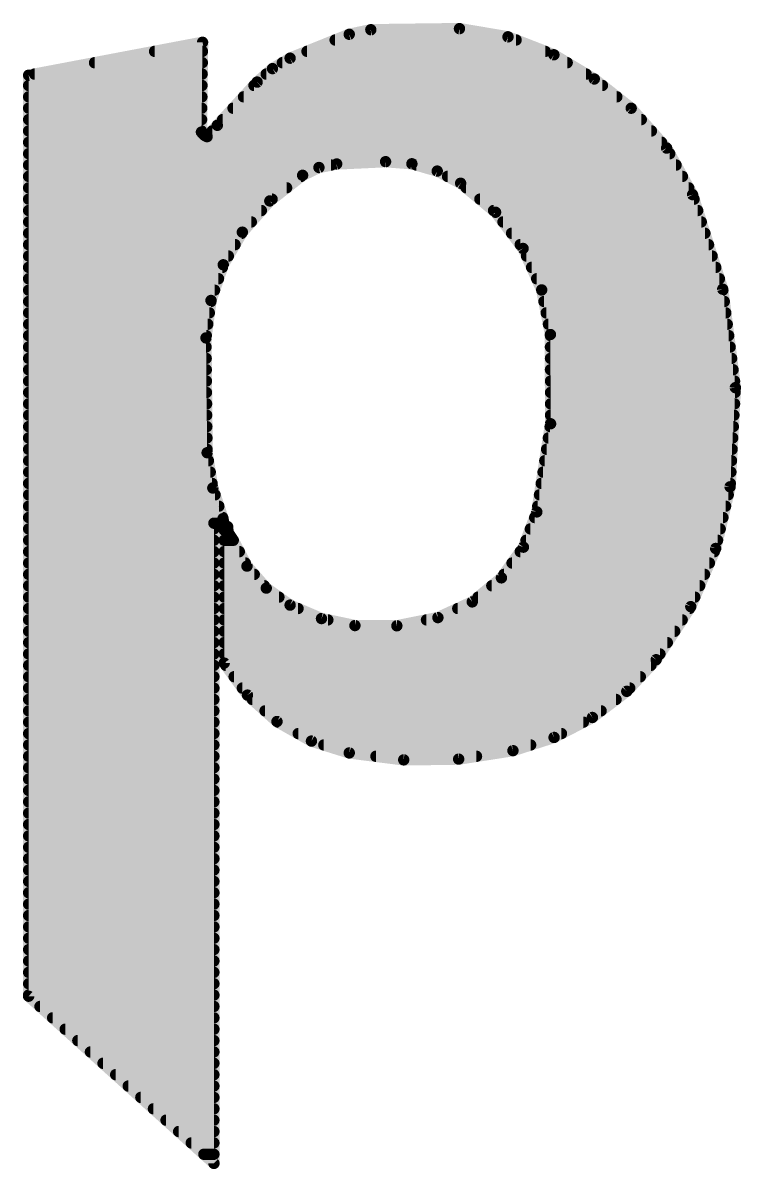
# Model space of a CAD drawing. Extents: x -0.1 to 76.3, y -19.1 to 50.9.
# Drawn here: x 18.788 to 20.393, y 46.043 to 48.603 of the extents above; entities that cross this region are included whole.
import ezdxf

# ---------------------------------------------------------------- set-up
doc = ezdxf.new("R2010")
doc.units = 0
doc.layers.add('21', color=41, linetype='CONTINUOUS')

msp = doc.modelspace()

# ---------------------------------------------------------------- linework, layer by layer
at = {"layer": '21', "const_width": 0.0254}
for points in [[(19.5174, 48.5775), (19.5656, 48.5877)], [(19.5656, 48.5877), (19.7637, 48.5902)], [(19.7637, 48.5902), (19.8722, 48.5718)], [(18.8011, 48.4861), (19.1897, 48.5597)], [(19.1897, 48.5597), (19.1872, 48.3591)], [(19.3853, 48.5242), (19.5174, 48.5775)], [(19.4859, 48.5648), (19.8902, 48.5648)], [(19.8722, 48.5718), (19.9746, 48.5318)], [(19.0825, 48.5394), (19.1895, 48.5394)], [(19.423, 48.5394), (19.9552, 48.5394)], [(18.9484, 48.514), (19.1891, 48.514)], [(19.346, 48.5009), (19.3853, 48.5242)], [(19.368, 48.514), (20.0043, 48.514)], [(19.9746, 48.5318), (20.0648, 48.4777)], [(18.8011, 46.4287), (18.8011, 48.4861)], [(18.8143, 48.4886), (19.1888, 48.4886)], [(19.3116, 48.4708), (19.346, 48.5009)], [(19.3319, 48.4886), (20.0467, 48.4886)], [(18.8011, 48.4632), (19.1885, 48.4632)], [(19.2227, 48.3743), (19.3116, 48.4708)], [(19.3046, 48.4632), (20.0832, 48.4632)], [(20.0648, 48.4777), (20.1473, 48.4124)], [(18.8011, 48.4378), (19.1882, 48.4378)], [(19.2812, 48.4378), (20.1152, 48.4378)], [(18.8011, 48.4124), (19.1879, 48.4124)], [(19.2578, 48.4124), (20.1473, 48.4124)], [(20.1473, 48.4124), (20.2264, 48.3234)], [(18.8011, 48.387), (19.1876, 48.387)], [(19.2344, 48.387), (20.1699, 48.387)], [(18.8011, 48.3616), (19.1872, 48.3616)], [(19.1872, 48.3591), (19.1948, 48.3514)], [(19.1999, 48.3489), (19.2227, 48.3743)], [(19.2113, 48.3616), (20.1925, 48.3616)], [(18.8011, 48.3362), (20.2151, 48.3362)], [(19.1948, 48.3514), (19.1999, 48.3489)], [(18.8011, 48.3108), (20.2335, 48.3108)], [(20.2264, 48.3234), (20.2844, 48.2194)], [(18.8011, 48.2854), (19.4769, 48.2854)], [(19.4497, 48.28), (19.4132, 48.2625)], [(19.4894, 48.2879), (19.4497, 48.28)], [(19.5986, 48.293), (19.4894, 48.2879)], [(19.6574, 48.2883), (19.5986, 48.293)], [(19.714, 48.272), (19.6574, 48.2883)], [(19.6673, 48.2854), (20.2476, 48.2854)], [(18.8011, 48.26), (19.41, 48.26)], [(19.4132, 48.2625), (19.34, 48.2053)], [(19.7663, 48.2448), (19.714, 48.272)], [(19.737, 48.26), (20.2618, 48.26)], [(18.8011, 48.2346), (19.3775, 48.2346)], [(19.8444, 48.1799), (19.7663, 48.2448)], [(19.7786, 48.2346), (20.2759, 48.2346)], [(18.8011, 48.2092), (19.345, 48.2092)], [(19.34, 48.2053), (19.2786, 48.1355)], [(19.8092, 48.2092), (20.2877, 48.2092)], [(20.2844, 48.2194), (20.3518, 48.0081)], [(18.8011, 48.1838), (19.3211, 48.1838)], [(19.8398, 48.1838), (20.2958, 48.1838)], [(19.9058, 48.0991), (19.8444, 48.1799)], [(18.8011, 48.1584), (19.2987, 48.1584)], [(19.8608, 48.1584), (20.3039, 48.1584)], [(18.8011, 48.133), (19.2771, 48.133)], [(19.2786, 48.1355), (19.236, 48.0627)], [(19.8801, 48.133), (20.312, 48.133)], [(18.8011, 48.1076), (19.2623, 48.1076)], [(19.8994, 48.1076), (20.3201, 48.1076)], [(19.9474, 48.0065), (19.9058, 48.0991)], [(18.8011, 48.0822), (19.2474, 48.0822)], [(19.9134, 48.0822), (20.3282, 48.0822)], [(18.8011, 48.0568), (19.234, 48.0568)], [(19.236, 48.0627), (19.2086, 47.9829)], [(19.9248, 48.0568), (20.3363, 48.0568)], [(18.8011, 48.0314), (19.2253, 48.0314)], [(19.9362, 48.0314), (20.3444, 48.0314)], [(18.8011, 48.006), (19.2165, 48.006)], [(19.9669, 47.9069), (19.9474, 48.0065)], [(19.9475, 48.006), (20.3521, 48.006)], [(20.3518, 48.0081), (20.3801, 47.7881)], [(18.8011, 47.9806), (19.2083, 47.9806)], [(19.2086, 47.9829), (19.1973, 47.8993)], [(19.9524, 47.9806), (20.3553, 47.9806)], [(18.8011, 47.9552), (19.2048, 47.9552)], [(19.9574, 47.9552), (20.3586, 47.9552)], [(18.8011, 47.9298), (19.2014, 47.9298)], [(19.9624, 47.9298), (20.3619, 47.9298)], [(18.8011, 47.9044), (19.198, 47.9044)], [(19.1973, 47.8993), (19.1999, 47.6428)], [(19.9672, 47.7076), (19.9669, 47.9069)], [(19.9669, 47.9044), (20.3651, 47.9044)], [(18.8011, 47.879), (19.1975, 47.879)], [(19.9669, 47.879), (20.3684, 47.879)], [(18.8011, 47.8536), (19.1978, 47.8536)], [(19.967, 47.8536), (20.3717, 47.8536)], [(18.8011, 47.8282), (19.198, 47.8282)], [(19.967, 47.8282), (20.3749, 47.8282)], [(18.8011, 47.8028), (19.1983, 47.8028)], [(19.9671, 47.8028), (20.3782, 47.8028)], [(18.8011, 47.7774), (19.1985, 47.7774)], [(19.9671, 47.7774), (20.3795, 47.7774)], [(20.3801, 47.7881), (20.3683, 47.5666)], [(18.8011, 47.752), (19.1988, 47.752)], [(19.9672, 47.752), (20.3782, 47.752)], [(18.8011, 47.7266), (19.199, 47.7266)], [(19.9672, 47.7266), (20.3768, 47.7266)], [(18.8011, 47.7012), (19.1993, 47.7012)], [(19.9365, 47.5107), (19.9672, 47.7076)], [(19.9662, 47.7012), (20.3755, 47.7012)], [(18.8011, 47.6758), (19.1996, 47.6758)], [(19.9623, 47.6758), (20.3741, 47.6758)], [(18.8011, 47.6504), (19.1998, 47.6504)], [(19.1999, 47.6428), (19.2126, 47.564)], [(19.9583, 47.6504), (20.3728, 47.6504)], [(18.8011, 47.625), (19.2028, 47.625)], [(19.9543, 47.625), (20.3714, 47.625)], [(18.8011, 47.5996), (19.2069, 47.5996)], [(19.9504, 47.5996), (20.3701, 47.5996)], [(18.8011, 47.5742), (19.211, 47.5742)], [(19.2126, 47.564), (19.2354, 47.4955)], [(19.9464, 47.5742), (20.3687, 47.5742)], [(20.3683, 47.5666), (20.336, 47.429)], [(18.8011, 47.5488), (19.2177, 47.5488)], [(19.9424, 47.5488), (20.3641, 47.5488)], [(18.8011, 47.5234), (19.2261, 47.5234)], [(19.9065, 47.4318), (19.9365, 47.5107)], [(19.9385, 47.5234), (20.3582, 47.5234)], [(18.8011, 47.498), (19.2346, 47.498)], [(19.2278, 47.4853), (19.2151, 47.4853)], [(19.2151, 47.4853), (19.2151, 46.0553)], [(19.2315, 47.4859), (19.2278, 47.4853)], [(19.2345, 47.4883), (19.2315, 47.4859)], [(19.2359, 47.4918), (19.2345, 47.4883)], [(19.2354, 47.4955), (19.2359, 47.4918)], [(19.9317, 47.498), (20.3522, 47.498)], [(18.8011, 47.4726), (19.2151, 47.4726)], [(19.238, 47.4701), (19.2456, 47.4777)], [(19.238, 47.1729), (19.238, 47.4701)], [(19.2405, 47.4726), (19.2456, 47.4726)], [(19.2456, 47.4777), (19.2456, 47.4726)], [(19.2456, 47.4726), (19.2476, 47.4629)], [(19.2476, 47.4629), (19.2532, 47.4548)], [(19.922, 47.4726), (20.3462, 47.4726)], [(18.8011, 47.4472), (19.2151, 47.4472)], [(19.238, 47.4472), (19.2583, 47.4472)], [(19.2532, 47.4548), (19.2583, 47.4472)], [(19.2583, 47.4472), (19.289, 47.3895)], [(19.8574, 47.3633), (19.9065, 47.4318)], [(19.9124, 47.4472), (20.3403, 47.4472)], [(18.8011, 47.4218), (19.2151, 47.4218)], [(19.238, 47.4218), (19.2718, 47.4218)], [(19.8994, 47.4218), (20.3329, 47.4218)], [(20.336, 47.429), (20.2804, 47.2989)], [(18.8011, 47.3964), (19.2151, 47.3964)], [(19.238, 47.3964), (19.2853, 47.3964)], [(19.289, 47.3895), (19.3321, 47.3403)], [(19.8811, 47.3964), (20.3221, 47.3964)], [(18.8011, 47.371), (19.2151, 47.371)], [(19.238, 47.371), (19.3052, 47.371)], [(19.7922, 47.3096), (19.8574, 47.3633)], [(19.8629, 47.371), (20.3112, 47.371)], [(18.8011, 47.3456), (19.2151, 47.3456)], [(19.238, 47.3456), (19.3275, 47.3456)], [(19.3321, 47.3403), (19.3853, 47.3024)], [(19.8359, 47.3456), (20.3004, 47.3456)], [(18.8011, 47.3202), (19.2151, 47.3202)], [(19.238, 47.3202), (19.3603, 47.3202)], [(19.7155, 47.2745), (19.7922, 47.3096)], [(19.8051, 47.3202), (20.2895, 47.3202)], [(18.8011, 47.2948), (19.2151, 47.2948)], [(19.238, 47.2948), (19.403, 47.2948)], [(19.3853, 47.3024), (19.4554, 47.2724)], [(19.7598, 47.2948), (20.2777, 47.2948)], [(20.2804, 47.2989), (20.2032, 47.1805)], [(18.8011, 47.2694), (19.2151, 47.2694)], [(19.238, 47.2694), (19.4696, 47.2694)], [(19.4554, 47.2724), (19.5301, 47.2567)], [(19.5301, 47.2567), (19.6237, 47.2561)], [(19.6237, 47.2561), (19.7155, 47.2745)], [(19.69, 47.2694), (20.2612, 47.2694)], [(18.8011, 47.244), (19.2151, 47.244)], [(19.238, 47.244), (20.2446, 47.244)], [(18.8011, 47.2186), (19.2151, 47.2186)], [(19.238, 47.2186), (20.228, 47.2186)], [(18.8011, 47.1932), (19.2151, 47.1932)], [(19.238, 47.1932), (20.2115, 47.1932)], [(20.2032, 47.1805), (20.1374, 47.1098)], [(18.8011, 47.1678), (19.2151, 47.1678)], [(19.29, 47.1013), (19.238, 47.1729)], [(19.2417, 47.1678), (20.1914, 47.1678)], [(18.8011, 47.1424), (19.2151, 47.1424)], [(19.2602, 47.1424), (20.1677, 47.1424)], [(18.8011, 47.117), (19.2151, 47.117)], [(19.2786, 47.117), (20.1441, 47.117)], [(19.356, 47.0423), (19.29, 47.1013)], [(20.1374, 47.1098), (20.0606, 47.0514)], [(18.8011, 47.0916), (19.2151, 47.0916)], [(19.3009, 47.0916), (20.1135, 47.0916)], [(18.8011, 47.0662), (19.2151, 47.0662)], [(19.3293, 47.0662), (20.0801, 47.0662)], [(20.0606, 47.0514), (19.975, 47.0068)], [(18.8011, 47.0408), (19.2151, 47.0408)], [(19.433, 46.9986), (19.356, 47.0423)], [(19.3587, 47.0408), (20.0404, 47.0408)], [(18.8011, 47.0154), (19.2151, 47.0154)], [(19.4034, 47.0154), (19.9916, 47.0154)], [(19.5174, 46.9722), (19.433, 46.9986)], [(19.975, 47.0068), (19.8831, 46.9773)], [(18.8011, 46.99), (19.2151, 46.99)], [(19.4606, 46.99), (19.9227, 46.99)], [(19.6391, 46.9567), (19.5174, 46.9722)], [(19.8831, 46.9773), (19.7618, 46.9584)], [(18.8011, 46.9646), (19.2151, 46.9646)], [(19.577, 46.9646), (19.8017, 46.9646)], [(19.7618, 46.9584), (19.6391, 46.9567)], [(18.8011, 46.9392), (19.2151, 46.9392)], [(18.8011, 46.9138), (19.2151, 46.9138)], [(18.8011, 46.8884), (19.2151, 46.8884)], [(18.8011, 46.863), (19.2151, 46.863)], [(18.8011, 46.8376), (19.2151, 46.8376)], [(18.8011, 46.8122), (19.2151, 46.8122)], [(18.8011, 46.7868), (19.2151, 46.7868)], [(18.8011, 46.7614), (19.2151, 46.7614)], [(18.8011, 46.736), (19.2151, 46.736)], [(18.8011, 46.7106), (19.2151, 46.7106)], [(18.8011, 46.6852), (19.2151, 46.6852)], [(18.8011, 46.6598), (19.2151, 46.6598)], [(18.8011, 46.6344), (19.2151, 46.6344)], [(18.8011, 46.609), (19.2151, 46.609)], [(18.8011, 46.5836), (19.2151, 46.5836)], [(18.8011, 46.5582), (19.2151, 46.5582)], [(18.8011, 46.5328), (19.2151, 46.5328)], [(18.8011, 46.5074), (19.2151, 46.5074)], [(18.8011, 46.482), (19.2151, 46.482)], [(18.8011, 46.4566), (19.2151, 46.4566)], [(18.8011, 46.4312), (19.2151, 46.4312)], [(19.2151, 46.0553), (18.8011, 46.4287)], [(18.8265, 46.4058), (19.2151, 46.4058)], [(18.8547, 46.3804), (19.2151, 46.3804)], [(18.8828, 46.355), (19.2151, 46.355)], [(18.911, 46.3296), (19.2151, 46.3296)], [(18.9391, 46.3042), (19.2151, 46.3042)], [(18.9673, 46.2788), (19.2151, 46.2788)], [(18.9955, 46.2534), (19.2151, 46.2534)], [(19.0236, 46.228), (19.2151, 46.228)], [(19.0518, 46.2026), (19.2151, 46.2026)], [(19.0799, 46.1772), (19.2151, 46.1772)], [(19.1081, 46.1518), (19.2151, 46.1518)], [(19.1363, 46.1264), (19.2151, 46.1264)], [(19.1644, 46.101), (19.2151, 46.101)], [(19.1926, 46.0756), (19.2151, 46.0756)]]:
    msp.add_lwpolyline(points, dxfattribs=at)
at = {"layer": '21', "const_width": 0.0127}
for points in [[(19.5655, 48.594, 1), (19.5657, 48.5814)], [(19.5669, 48.5815, 1), (19.5643, 48.5939)], [(19.7648, 48.5965, 1), (19.7626, 48.5839)], [(19.7638, 48.5839, 1), (19.7636, 48.5965)], [(19.196, 48.5596, 1), (19.1834, 48.5598)], [(19.1909, 48.5535, 1), (19.1885, 48.5659)], [(19.4859, 48.5712, 1), (19.4859, 48.5585)], [(19.5161, 48.5837, 1), (19.5187, 48.5713)], [(19.5198, 48.5716, 1), (19.515, 48.5834)], [(19.8745, 48.5778, 1), (19.8698, 48.5659)], [(19.8711, 48.5656, 1), (19.8732, 48.5781)], [(19.8902, 48.5585, 1), (19.8902, 48.5712)], [(19.0825, 48.5457, 1), (19.0825, 48.5331)], [(19.1895, 48.5331, 1), (19.1895, 48.5457)], [(19.423, 48.5457, 1), (19.423, 48.5331)], [(19.9552, 48.5331, 1), (19.9552, 48.5457)], [(18.9484, 48.5204, 1), (18.9484, 48.5077)], [(19.1891, 48.5077, 1), (19.1891, 48.5204)], [(19.368, 48.5204, 1), (19.368, 48.5077)], [(19.3829, 48.5301, 1), (19.3877, 48.5183)], [(19.3885, 48.5187, 1), (19.3821, 48.5297)], [(19.9779, 48.5372, 1), (19.9713, 48.5264)], [(19.9723, 48.5259, 1), (19.9769, 48.5377)], [(20.0043, 48.5077, 1), (20.0043, 48.5204)], [(18.8075, 48.4861, 1), (18.7948, 48.4861)], [(18.7999, 48.4923, 1), (18.8023, 48.4799)], [(18.8143, 48.495, 1), (18.8143, 48.4823)], [(19.1888, 48.4823, 1), (19.1888, 48.495)], [(19.3319, 48.495, 1), (19.3319, 48.4823)], [(19.3427, 48.5064, 1), (19.3492, 48.4955)], [(19.3501, 48.4962, 1), (19.3418, 48.5057)], [(20.0467, 48.4823, 1), (20.0467, 48.495)], [(18.8011, 48.4695, 1), (18.8011, 48.4569)], [(19.1885, 48.4569, 1), (19.1885, 48.4695)], [(19.3046, 48.4695, 1), (19.3046, 48.4569)], [(19.3074, 48.4756, 1), (19.3158, 48.466)], [(19.3163, 48.4665, 1), (19.3069, 48.4751)], [(20.0688, 48.4827, 1), (20.0609, 48.4727)], [(20.0616, 48.4723, 1), (20.0681, 48.4832)], [(20.0832, 48.4569, 1), (20.0832, 48.4695)], [(18.8011, 48.4442, 1), (18.8011, 48.4315)], [(19.1882, 48.4315, 1), (19.1882, 48.4442)], [(19.2812, 48.4442, 1), (19.2812, 48.4315)], [(20.1152, 48.4315, 1), (20.1152, 48.4442)], [(18.8011, 48.4188, 1), (18.8011, 48.4061)], [(19.1879, 48.4061, 1), (19.1879, 48.4188)], [(19.2578, 48.4188, 1), (19.2578, 48.4061)], [(20.152, 48.4166, 1), (20.1426, 48.4082)], [(20.1434, 48.4074, 1), (20.1512, 48.4174)], [(20.1473, 48.4061, 1), (20.1473, 48.4188)], [(18.8011, 48.3933, 1), (18.8011, 48.3807)], [(19.1876, 48.3807, 1), (19.1876, 48.3933)], [(19.2344, 48.3933, 1), (19.2344, 48.3807)], [(20.1699, 48.3807, 1), (20.1699, 48.3933)], [(18.8011, 48.368, 1), (18.8011, 48.3553)], [(19.1917, 48.3636, 1), (19.1827, 48.3546)], [(19.1872, 48.3553, 1), (19.1872, 48.368)], [(19.2113, 48.368, 1), (19.2113, 48.3553)], [(19.218, 48.3786, 1), (19.2274, 48.37)], [(19.2274, 48.3701, 1), (19.218, 48.3785)], [(20.1925, 48.3553, 1), (20.1925, 48.368)], [(18.8011, 48.3426, 1), (18.8011, 48.3299)], [(19.1809, 48.3592, 1), (19.1935, 48.359)], [(19.1976, 48.3571, 1), (19.192, 48.3457)], [(19.1903, 48.3469, 1), (19.1993, 48.3559)], [(19.1952, 48.3531, 1), (19.2046, 48.3447)], [(19.1971, 48.3432, 1), (19.2027, 48.3546)], [(20.2151, 48.3299, 1), (20.2151, 48.3426)], [(18.8011, 48.3171, 1), (18.8011, 48.3045)], [(20.232, 48.3265, 1), (20.2209, 48.3203)], [(20.2217, 48.3192, 1), (20.2312, 48.3276)], [(20.2335, 48.3045, 1), (20.2335, 48.3171)], [(18.8011, 48.2918, 1), (18.8011, 48.2791)], [(19.4485, 48.2862, 1), (19.451, 48.2737)], [(19.4525, 48.2742, 1), (19.447, 48.2857)], [(19.4769, 48.2791, 1), (19.4769, 48.2918)], [(19.4891, 48.2942, 1), (19.4897, 48.2816)], [(19.4906, 48.2817, 1), (19.4882, 48.2941)], [(19.5991, 48.2993, 1), (19.5981, 48.2867)], [(19.5989, 48.2867, 1), (19.5983, 48.2993)], [(19.6591, 48.2944, 1), (19.6556, 48.2822)], [(19.6568, 48.2819, 1), (19.6579, 48.2946)], [(19.6673, 48.2918, 1), (19.6673, 48.2791)], [(20.2476, 48.2791, 1), (20.2476, 48.2918)], [(18.8011, 48.2664, 1), (18.8011, 48.2537)], [(19.4105, 48.2682, 1), (19.4159, 48.2568)], [(19.4171, 48.2575, 1), (19.4093, 48.2675)], [(19.41, 48.2537, 1), (19.41, 48.2664)], [(19.7169, 48.2776, 1), (19.7111, 48.2663)], [(19.7122, 48.2659, 1), (19.7158, 48.2781)], [(19.737, 48.2664, 1), (19.737, 48.2537)], [(20.2618, 48.2537, 1), (20.2618, 48.2664)], [(18.8011, 48.2409, 1), (18.8011, 48.2283)], [(19.3775, 48.2283, 1), (19.3775, 48.2409)], [(19.7704, 48.2497, 1), (19.7622, 48.2399)], [(19.7634, 48.2392, 1), (19.7692, 48.2504)], [(19.7786, 48.2409, 1), (19.7786, 48.2283)], [(20.2759, 48.2283, 1), (20.2759, 48.2409)], [(18.8011, 48.2156, 1), (18.8011, 48.2029)], [(19.336, 48.2103, 1), (19.3439, 48.2003)], [(19.3447, 48.2011, 1), (19.3352, 48.2095)], [(19.345, 48.2029, 1), (19.345, 48.2156)], [(19.8092, 48.2156, 1), (19.8092, 48.2029)], [(20.2904, 48.2213, 1), (20.2784, 48.2175)], [(20.2789, 48.2163, 1), (20.2899, 48.2225)], [(20.2877, 48.2029, 1), (20.2877, 48.2156)], [(18.8011, 48.1902, 1), (18.8011, 48.1775)], [(19.3211, 48.1775, 1), (19.3211, 48.1902)], [(19.8398, 48.1902, 1), (19.8398, 48.1775)], [(19.8494, 48.1838, 1), (19.8393, 48.1761)], [(19.8403, 48.1751, 1), (19.8484, 48.1848)], [(20.2958, 48.1775, 1), (20.2958, 48.1902)], [(18.8011, 48.1647, 1), (18.8011, 48.1521)], [(19.2987, 48.1521, 1), (19.2987, 48.1647)], [(19.8608, 48.1647, 1), (19.8608, 48.1521)], [(20.3039, 48.1521, 1), (20.3039, 48.1647)], [(18.8011, 48.1394, 1), (18.8011, 48.1267)], [(19.2738, 48.1397, 1), (19.2834, 48.1313)], [(19.2841, 48.1323, 1), (19.2731, 48.1387)], [(19.2771, 48.1267, 1), (19.2771, 48.1394)], [(19.8801, 48.1394, 1), (19.8801, 48.1267)], [(20.312, 48.1267, 1), (20.312, 48.1394)], [(18.8011, 48.114, 1), (18.8011, 48.1013)], [(19.2623, 48.1013, 1), (19.2623, 48.114)], [(19.8994, 48.114, 1), (19.8994, 48.1013)], [(19.9116, 48.1017, 1), (19.9, 48.0965)], [(20.3201, 48.1013, 1), (20.3201, 48.114)], [(18.8011, 48.0885, 1), (18.8011, 48.0759)], [(19.2474, 48.0759, 1), (19.2474, 48.0885)], [(19.9007, 48.0953, 1), (19.9109, 48.103)], [(19.9134, 48.0885, 1), (19.9134, 48.0759)], [(20.3282, 48.0759, 1), (20.3282, 48.0885)], [(18.8011, 48.0632, 1), (18.8011, 48.0505)], [(19.2305, 48.0659, 1), (19.2415, 48.0595)], [(19.242, 48.0606, 1), (19.23, 48.0647)], [(19.234, 48.0505, 1), (19.234, 48.0632)], [(19.9248, 48.0632, 1), (19.9248, 48.0505)], [(20.3363, 48.0505, 1), (20.3363, 48.0632)], [(18.8011, 48.0378, 1), (18.8011, 48.0251)], [(19.2253, 48.0251, 1), (19.2253, 48.0378)], [(19.9362, 48.0378, 1), (19.9362, 48.0251)], [(20.3444, 48.0251, 1), (20.3444, 48.0378)], [(18.8011, 48.0123, 1), (18.8011, 47.9997)], [(19.2165, 47.9997, 1), (19.2165, 48.0123)], [(19.9536, 48.0077, 1), (19.9411, 48.0053)], [(19.9475, 48.0123, 1), (19.9475, 47.9997)], [(19.9416, 48.0039, 1), (19.9531, 48.0091)], [(20.3581, 48.0089, 1), (20.3455, 48.0073)], [(20.3458, 48.0062, 1), (20.3579, 48.01)], [(20.3521, 47.9997, 1), (20.3521, 48.0123)], [(18.8011, 47.987, 1), (18.8011, 47.9743)], [(19.2149, 47.9821, 1), (19.2023, 47.9838)], [(19.2026, 47.985, 1), (19.2146, 47.9808)], [(19.2083, 47.9743, 1), (19.2083, 47.987)], [(19.9524, 47.987, 1), (19.9524, 47.9743)], [(20.3553, 47.9743, 1), (20.3553, 47.987)], [(18.8011, 47.9616, 1), (18.8011, 47.9489)], [(19.2048, 47.9489, 1), (19.2048, 47.9616)], [(19.9574, 47.9616, 1), (19.9574, 47.9489)], [(20.3586, 47.9489, 1), (20.3586, 47.9616)], [(18.8011, 47.9361, 1), (18.8011, 47.9235)], [(19.2014, 47.9235, 1), (19.2014, 47.9361)], [(19.9624, 47.9361, 1), (19.9624, 47.9235)], [(20.3619, 47.9235, 1), (20.3619, 47.9361)], [(18.8011, 47.9108, 1), (18.8011, 47.8981)], [(19.2036, 47.8994, 1), (19.191, 47.8992)], [(19.191, 47.9001, 1), (19.2036, 47.8985)], [(19.198, 47.8981, 1), (19.198, 47.9108)], [(19.9732, 47.9069, 1), (19.9606, 47.9069)], [(19.9669, 47.9108, 1), (19.9669, 47.8981)], [(19.9607, 47.9057, 1), (19.9731, 47.9081)], [(20.3651, 47.8981, 1), (20.3651, 47.9108)], [(18.8011, 47.8854, 1), (18.8011, 47.8727)], [(19.1975, 47.8727, 1), (19.1975, 47.8854)], [(19.9669, 47.8854, 1), (19.9669, 47.8727)], [(20.3684, 47.8727, 1), (20.3684, 47.8854)], [(18.8011, 47.8599, 1), (18.8011, 47.8473)], [(19.1978, 47.8473, 1), (19.1978, 47.8599)], [(19.967, 47.8599, 1), (19.967, 47.8473)], [(20.3717, 47.8473, 1), (20.3717, 47.8599)], [(18.8011, 47.8346, 1), (18.8011, 47.8219)], [(19.198, 47.8219, 1), (19.198, 47.8346)], [(19.967, 47.8346, 1), (19.967, 47.8219)], [(20.3749, 47.8219, 1), (20.3749, 47.8346)], [(18.8011, 47.8092, 1), (18.8011, 47.7965)], [(19.1983, 47.7965, 1), (19.1983, 47.8092)], [(19.9671, 47.8092, 1), (19.9671, 47.7965)], [(20.3782, 47.7965, 1), (20.3782, 47.8092)], [(18.8011, 47.7837, 1), (18.8011, 47.7711)], [(19.1985, 47.7711, 1), (19.1985, 47.7837)], [(19.9671, 47.7837, 1), (19.9671, 47.7711)], [(20.3864, 47.7878, 1), (20.3737, 47.7884)], [(20.3738, 47.7873, 1), (20.3864, 47.7889)], [(20.3795, 47.7711, 1), (20.3795, 47.7837)], [(18.8011, 47.7584, 1), (18.8011, 47.7457)], [(19.1988, 47.7457, 1), (19.1988, 47.7584)], [(19.9672, 47.7584, 1), (19.9672, 47.7457)], [(20.3782, 47.7457, 1), (20.3782, 47.7584)], [(18.8011, 47.733, 1), (18.8011, 47.7203)], [(19.199, 47.7203, 1), (19.199, 47.733)], [(19.9672, 47.733, 1), (19.9672, 47.7203)], [(20.3768, 47.7203, 1), (20.3768, 47.733)], [(18.8011, 47.7075, 1), (18.8011, 47.6949)], [(19.1993, 47.6949, 1), (19.1993, 47.7075)], [(19.9662, 47.7075, 1), (19.9662, 47.6949)], [(19.9609, 47.7076, 1), (19.9736, 47.7076)], [(19.9735, 47.7066, 1), (19.961, 47.7086)], [(20.3755, 47.6949, 1), (20.3755, 47.7075)], [(18.8011, 47.6822, 1), (18.8011, 47.6695)], [(19.1996, 47.6695, 1), (19.1996, 47.6822)], [(19.9623, 47.6822, 1), (19.9623, 47.6695)], [(20.3741, 47.6695, 1), (20.3741, 47.6822)], [(18.8011, 47.6568, 1), (18.8011, 47.6441)], [(19.2062, 47.6438, 1), (19.1936, 47.6418)], [(19.1936, 47.6427, 1), (19.2062, 47.6429)], [(19.1998, 47.6441, 1), (19.1998, 47.6568)], [(19.9583, 47.6568, 1), (19.9583, 47.6441)], [(20.3728, 47.6441, 1), (20.3728, 47.6568)], [(18.8011, 47.6313, 1), (18.8011, 47.6187)], [(19.2028, 47.6187, 1), (19.2028, 47.6313)], [(19.9543, 47.6313, 1), (19.9543, 47.6187)], [(20.3714, 47.6187, 1), (20.3714, 47.6313)], [(18.8011, 47.6059, 1), (18.8011, 47.5933)], [(19.2069, 47.5933, 1), (19.2069, 47.6059)], [(19.9504, 47.6059, 1), (19.9504, 47.5933)], [(20.3701, 47.5933, 1), (20.3701, 47.6059)], [(18.8011, 47.5806, 1), (18.8011, 47.5679)], [(19.2186, 47.566, 1), (19.2066, 47.562)], [(19.211, 47.5679, 1), (19.211, 47.5806)], [(19.9464, 47.5806, 1), (19.9464, 47.5679)], [(20.362, 47.5669, 1), (20.3746, 47.5663)], [(20.3745, 47.5651, 1), (20.3621, 47.5681)], [(20.3687, 47.5679, 1), (20.3687, 47.5806)], [(18.8011, 47.5551, 1), (18.8011, 47.5425)], [(19.2063, 47.563, 1), (19.2189, 47.565)], [(19.2177, 47.5425, 1), (19.2177, 47.5551)], [(19.9424, 47.5551, 1), (19.9424, 47.5425)], [(20.3641, 47.5425, 1), (20.3641, 47.5551)], [(18.8011, 47.5297, 1), (18.8011, 47.5171)], [(19.2261, 47.5171, 1), (19.2261, 47.5297)], [(19.9424, 47.5084, 1), (19.9306, 47.513)], [(19.9385, 47.5297, 1), (19.9385, 47.5171)], [(20.3582, 47.5171, 1), (20.3582, 47.5297)], [(18.8011, 47.5044, 1), (18.8011, 47.4917)], [(19.2215, 47.4853, 1), (19.2087, 47.4853)], [(19.2151, 47.4916, 1), (19.2151, 47.479)], [(19.2268, 47.4916, 1), (19.2288, 47.479)], [(19.2276, 47.4909, 1), (19.2355, 47.4809)], [(19.2278, 47.479, 1), (19.2278, 47.4916)], [(19.2286, 47.4906, 1), (19.2404, 47.4859)], [(19.2417, 47.4963, 1), (19.2291, 47.4947)], [(19.2294, 47.4935, 1), (19.2414, 47.4975)], [(19.2296, 47.4909, 1), (19.2422, 47.4926)], [(19.2418, 47.4894, 1), (19.23, 47.4941)], [(19.2384, 47.4833, 1), (19.2305, 47.4932)], [(19.2325, 47.4796, 1), (19.2305, 47.4922)], [(19.2346, 47.4917, 1), (19.2346, 47.5044)], [(19.9317, 47.5044, 1), (19.9317, 47.4917)], [(19.9302, 47.5117, 1), (19.9428, 47.5097)], [(20.3522, 47.4917, 1), (20.3522, 47.5044)], [(18.8011, 47.4789, 1), (18.8011, 47.4663)], [(19.2151, 47.4663, 1), (19.2151, 47.4789)], [(19.2444, 47.4701, 1), (19.2316, 47.4701)], [(19.2335, 47.4746, 1), (19.2425, 47.4656)], [(19.2405, 47.4789, 1), (19.2405, 47.4663)], [(19.252, 47.4777, 1), (19.2392, 47.4777)], [(19.2392, 47.4726, 1), (19.252, 47.4726)], [(19.2518, 47.4739, 1), (19.2394, 47.4713)], [(19.2501, 47.4732, 1), (19.2411, 47.4822)], [(19.2528, 47.4665, 1), (19.2424, 47.4593)], [(19.2414, 47.4617, 1), (19.2538, 47.4642)], [(19.2456, 47.4663, 1), (19.2456, 47.4789)], [(19.922, 47.4789, 1), (19.922, 47.4663)], [(20.3462, 47.4663, 1), (20.3462, 47.4789)], [(18.8011, 47.4535, 1), (18.8011, 47.4409)], [(19.2151, 47.4409, 1), (19.2151, 47.4535)], [(19.238, 47.4535, 1), (19.238, 47.4409)], [(19.2585, 47.4583, 1), (19.2479, 47.4513)], [(19.248, 47.4512, 1), (19.2584, 47.4584)], [(19.2639, 47.4502, 1), (19.2527, 47.4442)], [(19.253, 47.4437, 1), (19.2636, 47.4507)], [(19.2583, 47.4409, 1), (19.2583, 47.4535)], [(19.9117, 47.4281, 1), (19.9014, 47.4355)], [(19.9124, 47.4535, 1), (19.9124, 47.4409)], [(20.3403, 47.4409, 1), (20.3403, 47.4535)], [(18.8011, 47.4282, 1), (18.8011, 47.4155)], [(19.2151, 47.4155, 1), (19.2151, 47.4282)], [(19.238, 47.4282, 1), (19.238, 47.4155)], [(19.2718, 47.4155, 1), (19.2718, 47.4282)], [(19.8994, 47.4282, 1), (19.8994, 47.4155)], [(19.9006, 47.4341, 1), (19.9125, 47.4296)], [(20.3298, 47.4304, 1), (20.3422, 47.4275)], [(20.3418, 47.4265, 1), (20.3302, 47.4314)], [(20.3329, 47.4155, 1), (20.3329, 47.4282)], [(18.8011, 47.4027, 1), (18.8011, 47.3901)], [(19.2151, 47.3901, 1), (19.2151, 47.4027)], [(19.238, 47.4027, 1), (19.238, 47.3901)], [(19.2937, 47.3937, 1), (19.2842, 47.3853)], [(19.2834, 47.3865, 1), (19.2946, 47.3925)], [(19.2853, 47.3901, 1), (19.2853, 47.4027)], [(19.8811, 47.4027, 1), (19.8811, 47.3901)], [(20.3221, 47.3901, 1), (20.3221, 47.4027)], [(18.8011, 47.3773, 1), (18.8011, 47.3647)], [(19.2151, 47.3647, 1), (19.2151, 47.3773)], [(19.238, 47.3773, 1), (19.238, 47.3647)], [(19.3052, 47.3647, 1), (19.3052, 47.3773)], [(19.8522, 47.367, 1), (19.8625, 47.3596)], [(19.8614, 47.3584, 1), (19.8533, 47.3682)], [(19.8629, 47.3773, 1), (19.8629, 47.3647)], [(20.3112, 47.3647, 1), (20.3112, 47.3773)], [(18.8011, 47.352, 1), (18.8011, 47.3393)], [(19.2151, 47.3393, 1), (19.2151, 47.352)], [(19.238, 47.352, 1), (19.238, 47.3393)], [(19.3358, 47.3455, 1), (19.3284, 47.3352)], [(19.3273, 47.3362, 1), (19.3368, 47.3445)], [(19.3275, 47.3393, 1), (19.3275, 47.352)], [(19.8359, 47.352, 1), (19.8359, 47.3393)], [(20.3004, 47.3393, 1), (20.3004, 47.352)], [(18.8011, 47.3265, 1), (18.8011, 47.3139)], [(19.2151, 47.3139, 1), (19.2151, 47.3265)], [(19.238, 47.3265, 1), (19.238, 47.3139)], [(19.3603, 47.3139, 1), (19.3603, 47.3265)], [(19.7882, 47.3145, 1), (19.7963, 47.3047)], [(19.7949, 47.3038, 1), (19.7896, 47.3154)], [(19.8051, 47.3265, 1), (19.8051, 47.3139)], [(20.2895, 47.3139, 1), (20.2895, 47.3265)], [(18.8011, 47.3011, 1), (18.8011, 47.2885)], [(19.2151, 47.2885, 1), (19.2151, 47.3011)], [(19.238, 47.3011, 1), (19.238, 47.2885)], [(19.3878, 47.3082, 1), (19.3828, 47.2966)], [(19.3816, 47.2972, 1), (19.389, 47.3076)], [(19.403, 47.2885, 1), (19.403, 47.3011)], [(19.7598, 47.3011, 1), (19.7598, 47.2885)], [(20.2746, 47.3014, 1), (20.2862, 47.2965)], [(20.2857, 47.2955, 1), (20.2751, 47.3024)], [(20.2777, 47.2885, 1), (20.2777, 47.3011)], [(18.8011, 47.2758, 1), (18.8011, 47.2631)], [(19.2151, 47.2631, 1), (19.2151, 47.2758)], [(19.238, 47.2758, 1), (19.238, 47.2631)], [(19.4567, 47.2786, 1), (19.4541, 47.2662)], [(19.4529, 47.2665, 1), (19.4579, 47.2782)], [(19.4696, 47.2631, 1), (19.4696, 47.2758)], [(19.5301, 47.263, 1), (19.5301, 47.2504)], [(19.5288, 47.2505, 1), (19.5314, 47.2629)], [(19.6225, 47.2623, 1), (19.625, 47.2499)], [(19.6237, 47.2498, 1), (19.6238, 47.2625)], [(19.69, 47.2758, 1), (19.69, 47.2631)], [(19.7129, 47.2803, 1), (19.7181, 47.2687)], [(19.7167, 47.2683, 1), (19.7143, 47.2807)], [(20.2612, 47.2631, 1), (20.2612, 47.2758)], [(18.8011, 47.2503, 1), (18.8011, 47.2377)], [(19.2151, 47.2377, 1), (19.2151, 47.2503)], [(19.238, 47.2503, 1), (19.238, 47.2377)], [(20.2446, 47.2377, 1), (20.2446, 47.2503)], [(18.8011, 47.2249, 1), (18.8011, 47.2123)], [(19.2151, 47.2123, 1), (19.2151, 47.2249)], [(19.238, 47.2249, 1), (19.238, 47.2123)], [(20.228, 47.2123, 1), (20.228, 47.2249)], [(18.8011, 47.1996, 1), (18.8011, 47.1869)], [(19.2151, 47.1869, 1), (19.2151, 47.1996)], [(19.238, 47.1996, 1), (19.238, 47.1869)], [(20.1979, 47.184, 1), (20.2085, 47.177)], [(20.2078, 47.1762, 1), (20.1986, 47.1848)], [(20.2115, 47.1869, 1), (20.2115, 47.1996)], [(18.8011, 47.1741, 1), (18.8011, 47.1615)], [(19.2151, 47.1615, 1), (19.2151, 47.1741)], [(19.2316, 47.1729, 1), (19.2444, 47.1729)], [(19.2431, 47.1766, 1), (19.2329, 47.1692)], [(19.2417, 47.1741, 1), (19.2417, 47.1615)], [(20.1914, 47.1615, 1), (20.1914, 47.1741)], [(18.8011, 47.1487, 1), (18.8011, 47.1361)], [(19.2151, 47.1361, 1), (19.2151, 47.1487)], [(19.2602, 47.1487, 1), (19.2602, 47.1361)], [(20.1677, 47.1361, 1), (20.1677, 47.1487)], [(18.8011, 47.1234, 1), (18.8011, 47.1107)], [(19.2151, 47.1107, 1), (19.2151, 47.1234)], [(19.2786, 47.1234, 1), (19.2786, 47.1107)], [(19.2943, 47.106, 1), (19.2858, 47.0966)], [(19.2849, 47.0976, 1), (19.2952, 47.105)], [(20.1328, 47.1142, 1), (20.1421, 47.1055)], [(20.1413, 47.1048, 1), (20.1336, 47.1149)], [(20.1441, 47.1107, 1), (20.1441, 47.1234)], [(18.8011, 47.0979, 1), (18.8011, 47.0853)], [(19.2151, 47.0853, 1), (19.2151, 47.0979)], [(19.3009, 47.0979, 1), (19.3009, 47.0853)], [(20.1135, 47.0853, 1), (20.1135, 47.0979)], [(18.8011, 47.0725, 1), (18.8011, 47.0599)], [(19.2151, 47.0599, 1), (19.2151, 47.0725)], [(19.3293, 47.0725, 1), (19.3293, 47.0599)], [(20.0568, 47.0564, 1), (20.0645, 47.0463)], [(20.0636, 47.0457, 1), (20.0577, 47.057)], [(20.0801, 47.0599, 1), (20.0801, 47.0725)], [(18.8011, 47.0472, 1), (18.8011, 47.0345)], [(19.2151, 47.0345, 1), (19.2151, 47.0472)], [(19.3591, 47.0479, 1), (19.3529, 47.0368)], [(19.3518, 47.0376, 1), (19.3602, 47.0471)], [(19.3587, 47.0472, 1), (19.3587, 47.0345)], [(20.0404, 47.0345, 1), (20.0404, 47.0472)], [(18.8011, 47.0217, 1), (18.8011, 47.0091)], [(19.2151, 47.0091, 1), (19.2151, 47.0217)], [(19.4034, 47.0217, 1), (19.4034, 47.0091)], [(19.4348, 47.0047, 1), (19.4311, 46.9926)], [(19.4298, 46.9931, 1), (19.4361, 47.0042)], [(19.9721, 47.0124, 1), (19.978, 47.0011)], [(19.977, 47.0007, 1), (19.9731, 47.0128)], [(19.9916, 47.0091, 1), (19.9916, 47.0217)], [(18.8011, 46.9963, 1), (18.8011, 46.9837)], [(19.2151, 46.9837, 1), (19.2151, 46.9963)], [(19.4606, 46.9963, 1), (19.4606, 46.9837)], [(19.5182, 46.9785, 1), (19.5166, 46.9659)], [(19.5155, 46.9661, 1), (19.5193, 46.9783)], [(19.8812, 46.9833, 1), (19.885, 46.9713)], [(19.8841, 46.971, 1), (19.8821, 46.9836)], [(19.9227, 46.9837, 1), (19.9227, 46.9963)], [(18.8011, 46.971, 1), (18.8011, 46.9583)], [(19.2151, 46.9583, 1), (19.2151, 46.971)], [(19.577, 46.971, 1), (19.577, 46.9583)], [(19.639, 46.963, 1), (19.6392, 46.9503)], [(19.6383, 46.9504, 1), (19.6399, 46.963)], [(19.7609, 46.9647, 1), (19.7628, 46.9521)], [(19.7619, 46.952, 1), (19.7618, 46.9647)], [(19.8017, 46.9583, 1), (19.8017, 46.971)], [(18.8011, 46.9455, 1), (18.8011, 46.9329)], [(19.2151, 46.9329, 1), (19.2151, 46.9455)], [(18.8011, 46.9201, 1), (18.8011, 46.9075)], [(19.2151, 46.9075, 1), (19.2151, 46.9201)], [(18.8011, 46.8948, 1), (18.8011, 46.8821)], [(19.2151, 46.8821, 1), (19.2151, 46.8948)], [(18.8011, 46.8693, 1), (18.8011, 46.8567)], [(19.2151, 46.8567, 1), (19.2151, 46.8693)], [(18.8011, 46.8439, 1), (18.8011, 46.8313)], [(19.2151, 46.8313, 1), (19.2151, 46.8439)], [(18.8011, 46.8186, 1), (18.8011, 46.8059)], [(19.2151, 46.8059, 1), (19.2151, 46.8186)], [(18.8011, 46.7931, 1), (18.8011, 46.7805)], [(19.2151, 46.7805, 1), (19.2151, 46.7931)], [(18.8011, 46.7677, 1), (18.8011, 46.7551)], [(19.2151, 46.7551, 1), (19.2151, 46.7677)], [(18.8011, 46.7424, 1), (18.8011, 46.7297)], [(19.2151, 46.7297, 1), (19.2151, 46.7424)], [(18.8011, 46.7169, 1), (18.8011, 46.7043)], [(19.2151, 46.7043, 1), (19.2151, 46.7169)], [(18.8011, 46.6915, 1), (18.8011, 46.6789)], [(19.2151, 46.6789, 1), (19.2151, 46.6915)], [(18.8011, 46.6662, 1), (18.8011, 46.6535)], [(19.2151, 46.6535, 1), (19.2151, 46.6662)], [(18.8011, 46.6407, 1), (18.8011, 46.6281)], [(19.2151, 46.6281, 1), (19.2151, 46.6407)], [(18.8011, 46.6153, 1), (18.8011, 46.6027)], [(19.2151, 46.6027, 1), (19.2151, 46.6153)], [(18.8011, 46.59, 1), (18.8011, 46.5773)], [(19.2151, 46.5773, 1), (19.2151, 46.59)], [(18.8011, 46.5645, 1), (18.8011, 46.5519)], [(19.2151, 46.5519, 1), (19.2151, 46.5645)], [(18.8011, 46.5391, 1), (18.8011, 46.5265)], [(19.2151, 46.5265, 1), (19.2151, 46.5391)], [(18.8011, 46.5138, 1), (18.8011, 46.5011)], [(19.2151, 46.5011, 1), (19.2151, 46.5138)], [(18.8011, 46.4883, 1), (18.8011, 46.4757)], [(19.2151, 46.4757, 1), (19.2151, 46.4883)], [(18.8011, 46.4629, 1), (18.8011, 46.4503)], [(19.2151, 46.4503, 1), (19.2151, 46.4629)], [(18.8011, 46.4376, 1), (18.8011, 46.4249)], [(18.8054, 46.4334, 1), (18.7968, 46.424)], [(18.7948, 46.4287, 1), (18.8075, 46.4287)], [(19.2151, 46.4249, 1), (19.2151, 46.4376)], [(18.8265, 46.4121, 1), (18.8265, 46.3995)], [(19.2151, 46.3995, 1), (19.2151, 46.4121)], [(18.8547, 46.3867, 1), (18.8547, 46.3741)], [(19.2151, 46.3741, 1), (19.2151, 46.3867)], [(18.8828, 46.3614, 1), (18.8828, 46.3487)], [(19.2151, 46.3487, 1), (19.2151, 46.3614)], [(18.911, 46.3359, 1), (18.911, 46.3233)], [(19.2151, 46.3233, 1), (19.2151, 46.3359)], [(18.9391, 46.3105, 1), (18.9391, 46.2979)], [(19.2151, 46.2979, 1), (19.2151, 46.3105)], [(18.9673, 46.2852, 1), (18.9673, 46.2725)], [(19.2151, 46.2725, 1), (19.2151, 46.2852)], [(18.9955, 46.2597, 1), (18.9955, 46.2471)], [(19.2151, 46.2471, 1), (19.2151, 46.2597)], [(19.0236, 46.2343, 1), (19.0236, 46.2217)], [(19.0518, 46.209, 1), (19.0518, 46.1963)], [(19.2151, 46.2217, 1), (19.2151, 46.2343)], [(19.2151, 46.1963, 1), (19.2151, 46.209)], [(19.0799, 46.1835, 1), (19.0799, 46.1709)], [(19.2151, 46.1709, 1), (19.2151, 46.1835)], [(19.1081, 46.1581, 1), (19.1081, 46.1455)], [(19.2151, 46.1455, 1), (19.2151, 46.1581)], [(19.1363, 46.1328, 1), (19.1363, 46.1201)], [(19.2151, 46.1201, 1), (19.2151, 46.1328)], [(19.1644, 46.1073, 1), (19.1644, 46.0947)], [(19.2151, 46.0947, 1), (19.2151, 46.1073)], [(19.1926, 46.0819, 1), (19.1926, 46.0693)], [(19.2151, 46.0693, 1), (19.2151, 46.0819)], [(19.2087, 46.0553, 1), (19.2215, 46.0553)], [(19.2108, 46.0506, 1), (19.2194, 46.06)]]:
    msp.add_lwpolyline(points, format="xyb", dxfattribs=at)

doc.saveas('drawing.dxf')
